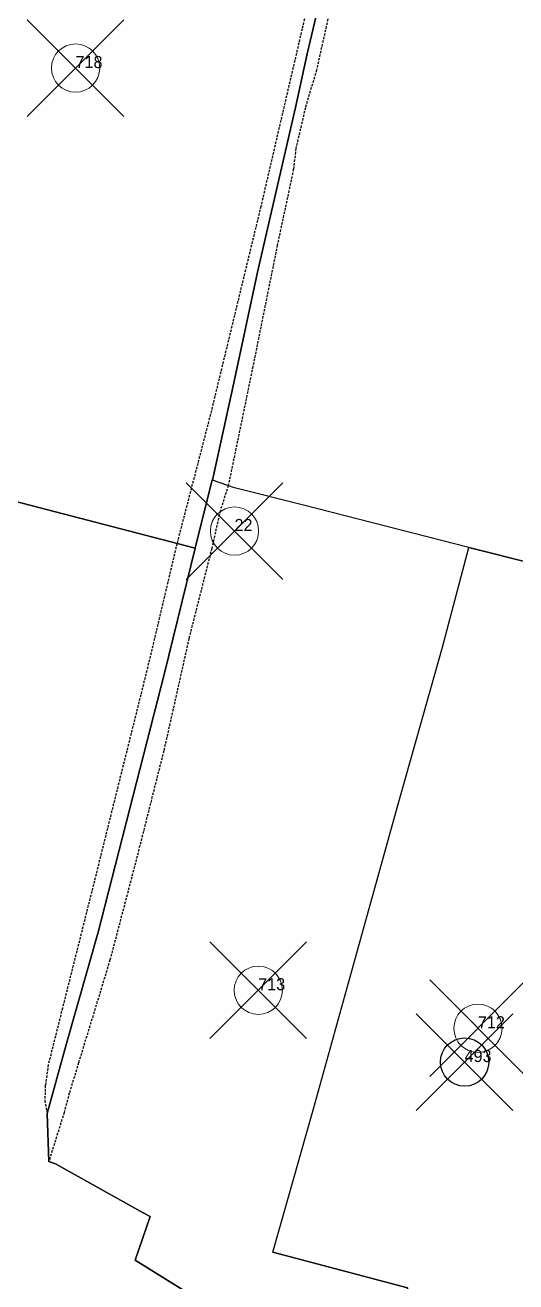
# Model space of a CAD drawing. Header units: millimetres. Extents: x -7 to 1322, y -2814 to 707.
# Drawn here: x 231.1 to 332.7, y 190.6 to 450.7 of the extents above; entities that cross this region are included whole.
import ezdxf

# ---------------------------------------------------------------- set-up
doc = ezdxf.new("R2010")
doc.units = ezdxf.units.MM
doc.header["$PDMODE"] = 35
doc.header["$PDSIZE"] = 10
doc.linetypes.add('ACAD_ISO02W100', pattern=[15, 12, -3])
doc.linetypes.add('DASHED', pattern=[0.75, 0.5, -0.25])
doc.layers.add('Image', color=7, linetype='Continuous')
doc.layers.add('Text_Survey_No_Old', color=5, linetype='Continuous')
for name, color, linetype, lineweight in [('Line_Vahivat', 250, 'ACAD_ISO02W100', 25), ('Poly_Survey_Bndry', 250, 'Continuous', 30), ('Text_Survey_No', 250, 'Continuous', 0)]:
    doc.layers.add(name, color=color, linetype=linetype, lineweight=lineweight)
doc.layers.add('Text_Chalta_No', color=5, linetype='Continuous', lineweight=0, true_color=0x0000ff)
doc.styles.get("Standard").update_dxf_attribs({"font": 'Sakal Marathi_N_Ship.TTF'})
picture_1 = doc.add_image_def('image1.jpg', size_in_pixel=(14518, 11021))

msp = doc.modelspace()

# ---------------------------------------------------------------- linework, layer by layer
at = {"layer": 'Line_Vahivat', "linetype": 'DASHED'}
for points in [[(294.71, 476.88), (288.45, 449.97), (279.9, 413.2), (269.47, 370.14), (262.53, 343.43), (256.47, 317.89), (245.42, 273.55), (238.81, 247.23), (235.87, 235.52), (235.26, 231.25), (235.16, 228.09), (235.64, 225.44)], [(296.41, 463.66), (291.42, 441.41), (289.12, 433.64), (287.15, 425.17), (286.66, 420.9), (283.31, 405.17), (278.24, 380.02), (273.15, 355.4), (271.47, 350.13), (269.74, 342.41), (265, 323.74), (259.8, 300.5), (254.1, 277.97)], [(254.1, 277.97), (248.65, 257.2), (242.15, 235.92), (240.22, 229.63), (239.16, 225.62)], [(239.16, 225.62), (235.98, 215.48)]]:
    msp.add_lwpolyline(points, dxfattribs=at)
at = {"layer": 'Poly_Survey_Bndry'}
for points in [[(305.33, 513.36), (304.53, 510.25), (302.3, 499.77), (300.16, 490.38), (297.52, 478.29), (297.26, 477.22), (296.91, 475.96), (296.66, 474.72), (296.34, 473.43), (295.53, 469.77), (293.91, 463.5), (289.51, 444.77), (287.07, 433.68), (279.24, 399.56), (274.28, 376.67), (269.92, 356.55)], [(193.74, 468.84), (185.01, 416.91), (180.63, 387.38), (177.04, 366.54), (171.33, 339.91), (162.38, 308.58), (154.88, 281.6), (146.7, 251.73), (179.68, 239.69), (183.14, 257.74), (189.76, 293.46), (201.9, 359.06), (217.4, 355.14), (238.97, 349.55), (266.31, 342.45), (269.79, 356.6), (269.92, 356.55), (274.28, 376.67), (279.24, 399.56), (287.07, 433.68), (289.51, 444.77), (293.91, 463.5)], [(436.91, 452.18), (435.12, 443.51), (429.18, 422.45), (425.82, 407.5), (416.17, 357.77), (408.99, 321.03), (403.58, 322.37), (363.96, 332.32), (323, 342.56), (288.74, 351.37), (274.42, 354.94), (269.92, 356.55), (274.28, 376.67), (279.24, 399.56), (287.07, 433.68), (289.51, 444.77), (293.91, 463.5)], [(266.31, 342.45), (238.97, 349.55), (217.4, 355.14), (201.9, 359.06), (189.76, 293.46), (183.14, 257.74), (179.68, 239.69)], [(310.25, 189.3), (282.38, 196.7), (290.79, 226.36), (297.73, 251.2), (308.33, 289.46), (317.5, 321.97), (323, 342.56), (288.74, 351.37), (274.42, 354.94), (269.92, 356.55), (269.79, 356.6), (266.31, 342.45), (259.94, 316.56), (246.23, 262.97), (239.63, 239.89), (235.64, 225.44), (235.98, 215.48), (237.38, 215.02), (255.56, 204.83), (257, 204.12), (253.9, 195.08), (269.94, 185.08)], [(269.92, 356.55), (269.79, 356.6), (266.31, 342.45)], [(323, 342.56), (288.74, 351.37), (274.42, 354.94), (269.92, 356.55)], [(178.12, 75.16), (253.7, 92.5), (258.35, 119.99), (258.88, 121.16), (260.01, 129.49), (265.65, 163.72), (266.01, 165.28), (269.94, 185.08), (253.9, 195.08), (257, 204.12), (255.56, 204.83), (237.38, 215.02), (235.98, 215.48), (235.64, 225.44), (239.63, 239.89), (246.23, 262.97), (259.94, 316.56), (266.31, 342.45), (238.97, 349.55), (217.4, 355.14)], [(266.31, 342.45), (259.94, 316.56), (246.23, 262.97), (239.63, 239.89), (235.64, 225.44), (235.98, 215.48), (237.38, 215.02)], [(282.38, 196.7), (290.79, 226.36), (297.73, 251.2), (308.33, 289.46), (317.5, 321.97), (323, 342.56)], [(323, 342.56), (363.96, 332.32)], [(237.38, 215.02), (255.56, 204.83), (257, 204.12), (253.9, 195.08), (269.94, 185.08), (266.01, 165.28), (265.65, 163.72), (260.01, 129.49), (258.88, 121.16), (258.35, 119.99), (253.7, 92.5)], [(282.38, 196.7), (310.25, 189.3), (300.02, 127.56), (293.18, 88.15)]]:
    msp.add_lwpolyline(points, dxfattribs=at)
msp.add_lwpolyline([(333.35, 88.64), (293.18, 88.15), (300.02, 127.56), (310.25, 189.3), (282.38, 196.7), (290.79, 226.36), (297.73, 251.2), (308.33, 289.46), (317.5, 321.97), (323, 342.56), (363.96, 332.32), (345.19, 235.61), (334.87, 183.19), (347.66, 179.99), (336.15, 107.17)], close=True, dxfattribs=at)
at = {"layer": 'Text_Chalta_No'}
msp.add_point((274.45, 346), dxfattribs=at)
at = {"layer": 'Text_Survey_No'}
for p in [(241.53, 441.85), (279.37, 250.93), (324.88, 243.06)]:
    msp.add_point(p, dxfattribs=at)
at = {"layer": 'Text_Survey_No_Old'}
msp.add_point((322.11, 236.07), dxfattribs=at)

# ---------------------------------------------------------------- texts
at = {"layer": 'Text_Chalta_No', "linetype": 'DASHED'}
msp.add_text('22', height=2.5, dxfattribs=at).set_placement((274.45, 346))
at = {"layer": 'Text_Survey_No', "linetype": 'DASHED'}
for s, p in [('718', (241.53, 441.85)), ('713', (279.37, 250.93)), ('712', (324.88, 243.06))]:
    msp.add_text(s, height=2.5, dxfattribs=at).set_placement(p)
at = {"layer": 'Text_Survey_No_Old', "linetype": 'DASHED'}
msp.add_text('493', height=2.5, dxfattribs=at).set_placement((322.11, 236.07))

# ---------------------------------------------------------------- pictures from other files: only their frames are drawn
at = {"layer": 'Image'}
image = msp.add_image(picture_1, insert=(0, 0), size_in_units=(921.89, 699.83), dxfattribs=at)
image.dxf.flags = 7

doc.saveas('drawing.dxf')
